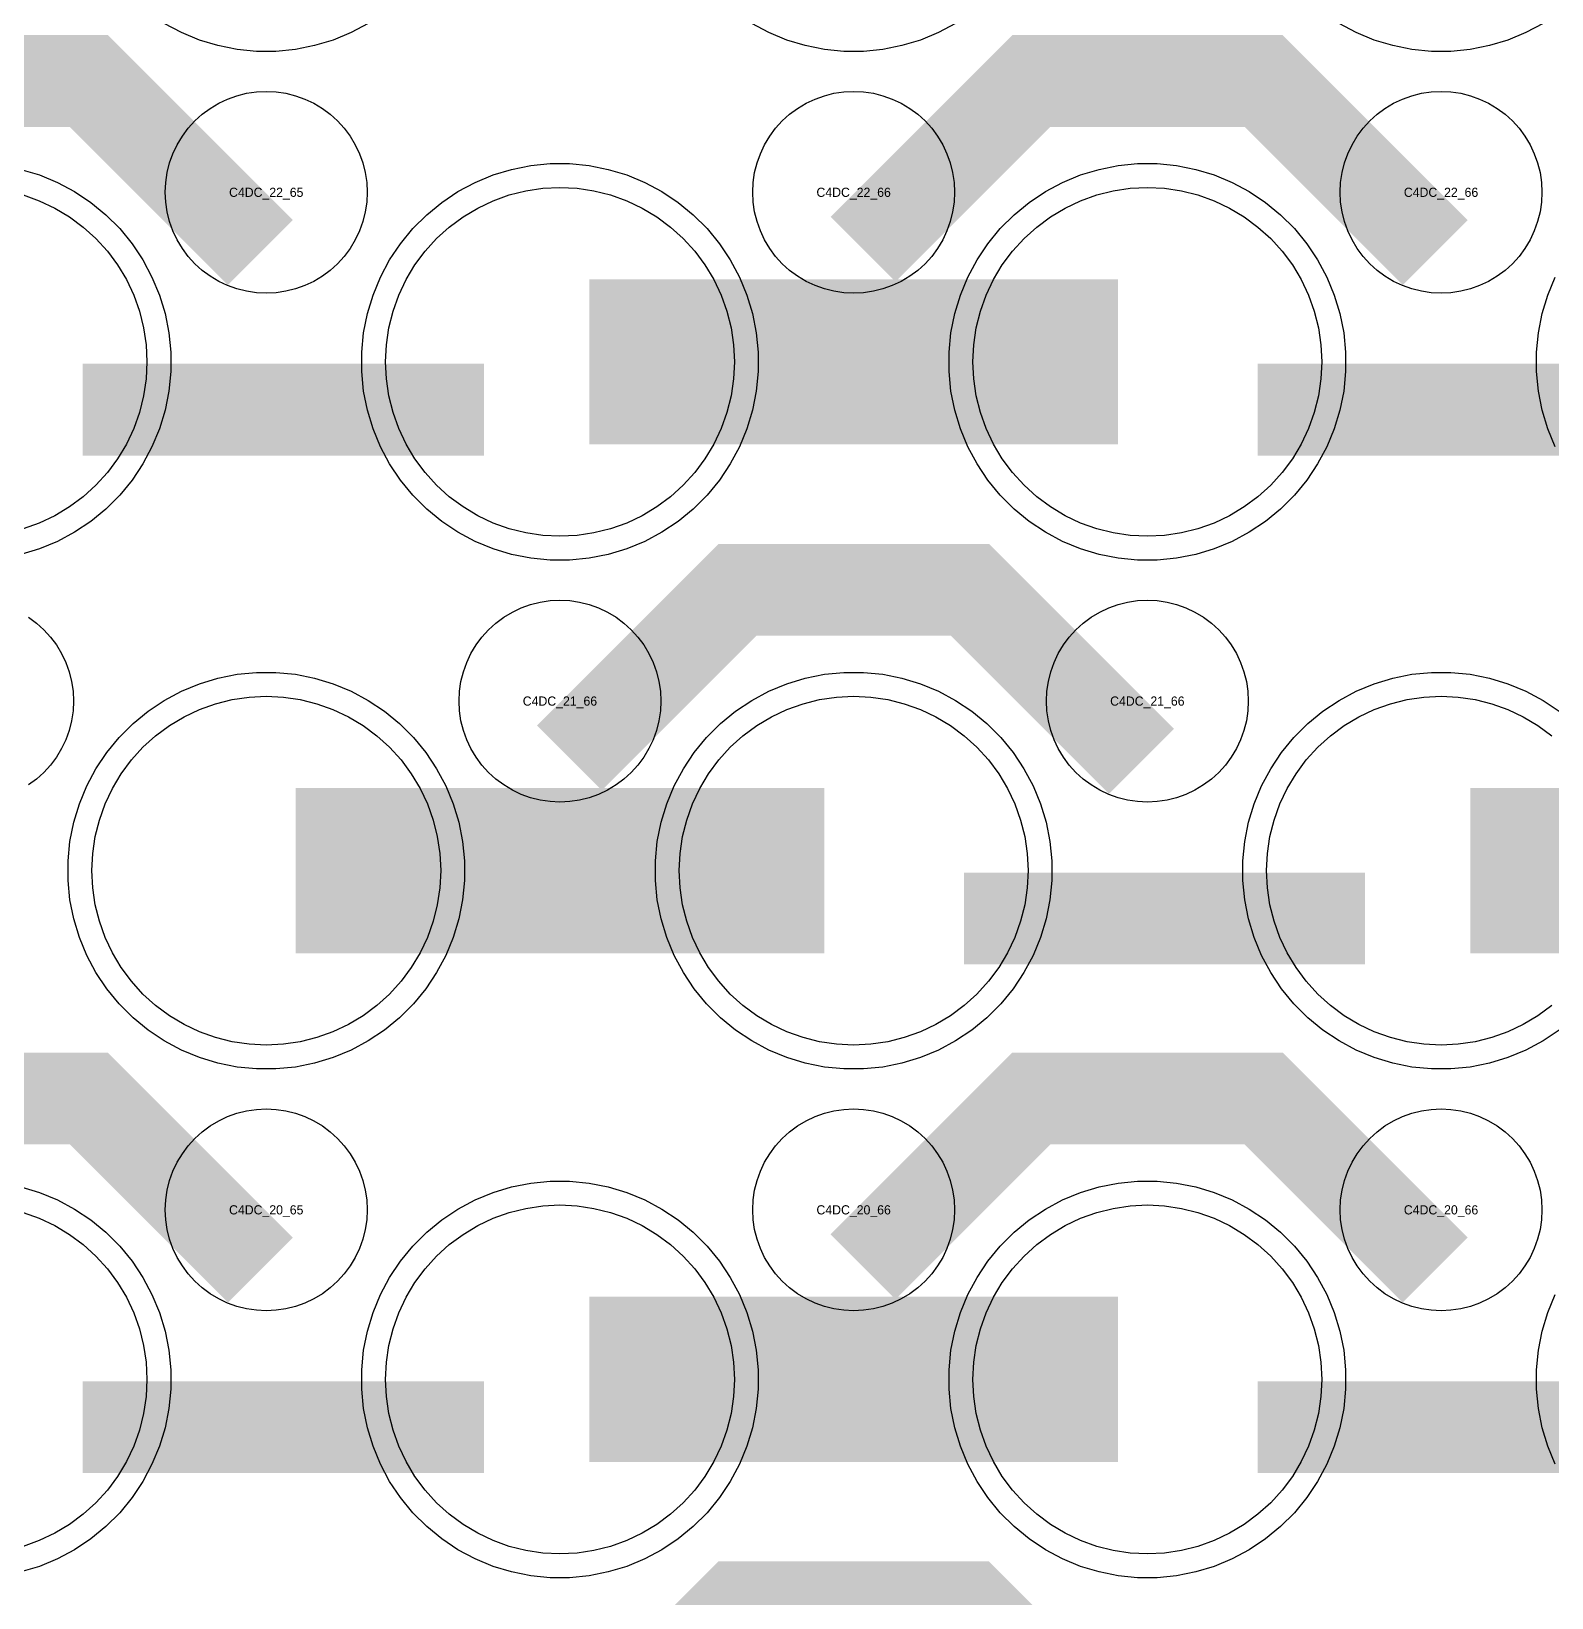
# Model space of a CAD drawing. Extents: x -11880 to 11880, y -14992 to 14992.
# Drawn here: x 8976 to 9390.1, y -12127.7 to -11701.1 of the extents above; entities that cross this region are included whole.
import ezdxf
from ezdxf.enums import TextEntityAlignment as Align

# ---------------------------------------------------------------- set-up
doc = ezdxf.new("R2010")
doc.units = 0
doc.header["$MEASUREMENT"] = 0
for name, color, linetype in [('GDS_775_DT_237', 138, 'CONTINUOUS'), ('RDL1_FS', 34, 'CONTINUOUS'), ('RDL_BS', 160, 'CONTINUOUS')]:
    doc.layers.add(name, color=color, linetype=linetype)

msp = doc.modelspace()

# ---------------------------------------------------------------- linework, layer by layer
at = {"layer": 'RDL1_FS', "color": 241, "true_color": 0xf7abae}
for points in [[(9120, -11838.664), (9115.343, -11838.435), (9110.732, -11837.751), (9106.209, -11836.619), (9101.819, -11835.047), (9097.605, -11833.055), (9093.605, -11830.657), (9089.86, -11827.879), (9086.406, -11824.749), (9083.276, -11821.295), (9080.498, -11817.55), (9078.1, -11813.55), (9076.108, -11809.336), (9074.536, -11804.946), (9073.404, -11800.423), (9072.72, -11795.812), (9072.491, -11791.155), (9072.72, -11786.498), (9073.404, -11781.887), (9074.536, -11777.364), (9076.108, -11772.974), (9078.1, -11768.76), (9080.498, -11764.76), (9083.276, -11761.015), (9086.406, -11757.561), (9089.86, -11754.431), (9093.605, -11751.653), (9097.605, -11749.255), (9101.819, -11747.263), (9106.209, -11745.691), (9110.732, -11744.559), (9115.343, -11743.875), (9120, -11743.646), (9124.657, -11743.875), (9129.268, -11744.559), (9133.791, -11745.691), (9138.181, -11747.263), (9142.395, -11749.255), (9146.395, -11751.653), (9150.14, -11754.431), (9153.594, -11757.561), (9156.724, -11761.015), (9159.502, -11764.76), (9161.9, -11768.76), (9163.892, -11772.974), (9165.464, -11777.364), (9166.596, -11781.887), (9167.28, -11786.498), (9167.509, -11791.155), (9167.28, -11795.812), (9166.596, -11800.423), (9165.464, -11804.946), (9163.892, -11809.336), (9161.9, -11813.55), (9159.502, -11817.55), (9156.724, -11821.295), (9153.594, -11824.749), (9150.14, -11827.879), (9146.395, -11830.657), (9142.395, -11833.055), (9138.181, -11835.047), (9133.791, -11836.619), (9129.268, -11837.751), (9124.657, -11838.435)], [(9280, -11838.664), (9275.343, -11838.435), (9270.732, -11837.751), (9266.209, -11836.619), (9261.819, -11835.047), (9257.605, -11833.055), (9253.605, -11830.657), (9249.86, -11827.879), (9246.406, -11824.749), (9243.276, -11821.295), (9240.498, -11817.55), (9238.1, -11813.55), (9236.108, -11809.336), (9234.536, -11804.946), (9233.404, -11800.423), (9232.72, -11795.812), (9232.491, -11791.155), (9232.72, -11786.498), (9233.404, -11781.887), (9234.536, -11777.364), (9236.108, -11772.974), (9238.1, -11768.76), (9240.498, -11764.76), (9243.276, -11761.015), (9246.406, -11757.561), (9249.86, -11754.431), (9253.605, -11751.653), (9257.605, -11749.255), (9261.819, -11747.263), (9266.209, -11745.691), (9270.732, -11744.559), (9275.343, -11743.875), (9280, -11743.646), (9284.657, -11743.875), (9289.268, -11744.559), (9293.791, -11745.691), (9298.181, -11747.263), (9302.395, -11749.255), (9306.395, -11751.653), (9310.14, -11754.431), (9313.594, -11757.561), (9316.724, -11761.015), (9319.502, -11764.76), (9321.9, -11768.76), (9323.892, -11772.974), (9325.464, -11777.364), (9326.596, -11781.887), (9327.28, -11786.498), (9327.509, -11791.155), (9327.28, -11795.812), (9326.596, -11800.423), (9325.464, -11804.946), (9323.892, -11809.336), (9321.9, -11813.55), (9319.502, -11817.55), (9316.724, -11821.295), (9313.594, -11824.749), (9310.14, -11827.879), (9306.395, -11830.657), (9302.395, -11833.055), (9298.181, -11835.047), (9293.791, -11836.619), (9289.268, -11837.751), (9284.657, -11838.435)], [(9040, -11977.229), (9035.343, -11977), (9030.732, -11976.316), (9026.209, -11975.184), (9021.819, -11973.612), (9017.605, -11971.62), (9013.605, -11969.222), (9009.86, -11966.444), (9006.406, -11963.314), (9003.276, -11959.86), (9000.498, -11956.115), (8998.1, -11952.115), (8996.108, -11947.901), (8994.536, -11943.511), (8993.404, -11938.988), (8992.72, -11934.377), (8992.491, -11929.72), (8992.72, -11925.063), (8993.404, -11920.452), (8994.536, -11915.929), (8996.108, -11911.539), (8998.1, -11907.325), (9000.498, -11903.325), (9003.276, -11899.58), (9006.406, -11896.126), (9009.86, -11892.996), (9013.605, -11890.218), (9017.605, -11887.82), (9021.819, -11885.828), (9026.209, -11884.256), (9030.732, -11883.124), (9035.343, -11882.44), (9040, -11882.211), (9044.657, -11882.44), (9049.268, -11883.124), (9053.791, -11884.256), (9058.181, -11885.828), (9062.395, -11887.82), (9066.395, -11890.218), (9070.14, -11892.996), (9073.594, -11896.126), (9076.724, -11899.58), (9079.502, -11903.325), (9081.9, -11907.325), (9083.892, -11911.539), (9085.464, -11915.929), (9086.596, -11920.452), (9087.28, -11925.063), (9087.509, -11929.72), (9087.28, -11934.377), (9086.596, -11938.988), (9085.464, -11943.511), (9083.892, -11947.901), (9081.9, -11952.115), (9079.502, -11956.115), (9076.724, -11959.86), (9073.594, -11963.314), (9070.14, -11966.444), (9066.395, -11969.222), (9062.395, -11971.62), (9058.181, -11973.612), (9053.791, -11975.184), (9049.268, -11976.316), (9044.657, -11977)], [(9200, -11977.229), (9195.343, -11977), (9190.732, -11976.316), (9186.209, -11975.184), (9181.819, -11973.612), (9177.605, -11971.62), (9173.605, -11969.222), (9169.86, -11966.444), (9166.406, -11963.314), (9163.276, -11959.86), (9160.498, -11956.115), (9158.1, -11952.115), (9156.108, -11947.901), (9154.536, -11943.511), (9153.404, -11938.988), (9152.72, -11934.377), (9152.491, -11929.72), (9152.72, -11925.063), (9153.404, -11920.452), (9154.536, -11915.929), (9156.108, -11911.539), (9158.1, -11907.325), (9160.498, -11903.325), (9163.276, -11899.58), (9166.406, -11896.126), (9169.86, -11892.996), (9173.605, -11890.218), (9177.605, -11887.82), (9181.819, -11885.828), (9186.209, -11884.256), (9190.732, -11883.124), (9195.343, -11882.44), (9200, -11882.211), (9204.657, -11882.44), (9209.268, -11883.124), (9213.791, -11884.256), (9218.181, -11885.828), (9222.395, -11887.82), (9226.395, -11890.218), (9230.14, -11892.996), (9233.594, -11896.126), (9236.724, -11899.58), (9239.502, -11903.325), (9241.9, -11907.325), (9243.892, -11911.539), (9245.464, -11915.929), (9246.596, -11920.452), (9247.28, -11925.063), (9247.509, -11929.72), (9247.28, -11934.377), (9246.596, -11938.988), (9245.464, -11943.511), (9243.892, -11947.901), (9241.9, -11952.115), (9239.502, -11956.115), (9236.724, -11959.86), (9233.594, -11963.314), (9230.14, -11966.444), (9226.395, -11969.222), (9222.395, -11971.62), (9218.181, -11973.612), (9213.791, -11975.184), (9209.268, -11976.316), (9204.657, -11977)]]:
    msp.add_lwpolyline(points, close=True, dxfattribs=at)
for points in [[(8973.791, -11745.691), (8978.181, -11747.263), (8982.395, -11749.255), (8986.395, -11751.653), (8990.14, -11754.431), (8993.594, -11757.561), (8996.724, -11761.015), (8999.502, -11764.76), (9001.9, -11768.76), (9003.892, -11772.974), (9005.464, -11777.364), (9006.596, -11781.887), (9007.28, -11786.498), (9007.509, -11791.155), (9007.28, -11795.812), (9006.596, -11800.423), (9005.464, -11804.946), (9003.892, -11809.336), (9001.9, -11813.55), (8999.502, -11817.55), (8996.724, -11821.295), (8993.594, -11824.749), (8990.14, -11827.879), (8986.395, -11830.657), (8982.395, -11833.055), (8978.181, -11835.047), (8973.791, -11836.619)], [(9390.14, -11966.444), (9386.395, -11969.222), (9382.395, -11971.62), (9378.181, -11973.612), (9373.791, -11975.184), (9369.268, -11976.316), (9364.657, -11977), (9360, -11977.229), (9355.343, -11977), (9350.732, -11976.316), (9346.209, -11975.184), (9341.819, -11973.612), (9337.605, -11971.62), (9333.605, -11969.222), (9329.86, -11966.444), (9326.406, -11963.314), (9323.276, -11959.86), (9320.498, -11956.115), (9318.1, -11952.115), (9316.108, -11947.901), (9314.536, -11943.511), (9313.404, -11938.988), (9312.72, -11934.377), (9312.491, -11929.72), (9312.72, -11925.063), (9313.404, -11920.452), (9314.536, -11915.929), (9316.108, -11911.539), (9318.1, -11907.325), (9320.498, -11903.325), (9323.276, -11899.58), (9326.406, -11896.126), (9329.86, -11892.996), (9333.605, -11890.218), (9337.605, -11887.82), (9341.819, -11885.828), (9346.209, -11884.256), (9350.732, -11883.124), (9355.343, -11882.44), (9360, -11882.211), (9364.657, -11882.44), (9369.268, -11883.124), (9373.791, -11884.256), (9378.181, -11885.828), (9382.395, -11887.82), (9386.395, -11890.218), (9390.14, -11892.996)]]:
    msp.add_lwpolyline(points, dxfattribs=at)
for points in [[(9128.002, -11791.155, 45, 45, 0), (9200.002, -11791.155, 45, 45, 0)], [(9200.002, -11791.155, 45, 45, 0), (9272.002, -11791.155, 45, 45, 0)], [(9048.002, -11929.72, 45, 45, 0), (9120.002, -11929.72, 45, 45, 0)], [(9120.002, -11929.72, 45, 45, 0), (9192.002, -11929.72, 45, 45, 0)], [(9368.002, -11929.72, 45, 45, 0), (9440.002, -11929.72, 45, 45, 0)]]:
    msp.add_lwpolyline(points, format="xyseb", dxfattribs=at)
at = {"layer": 'RDL1_FS'}
for points in [[(9120, -12115.794), (9115.343, -12115.565), (9110.732, -12114.881), (9106.209, -12113.749), (9101.819, -12112.177), (9097.605, -12110.185), (9093.605, -12107.787), (9089.86, -12105.009), (9086.406, -12101.879), (9083.276, -12098.425), (9080.498, -12094.68), (9078.1, -12090.68), (9076.108, -12086.466), (9074.536, -12082.076), (9073.404, -12077.553), (9072.72, -12072.942), (9072.491, -12068.285), (9072.72, -12063.628), (9073.404, -12059.017), (9074.536, -12054.494), (9076.108, -12050.104), (9078.1, -12045.89), (9080.498, -12041.89), (9083.276, -12038.145), (9086.406, -12034.691), (9089.86, -12031.561), (9093.605, -12028.783), (9097.605, -12026.385), (9101.819, -12024.393), (9106.209, -12022.821), (9110.732, -12021.689), (9115.343, -12021.005), (9120, -12020.776), (9124.657, -12021.005), (9129.268, -12021.689), (9133.791, -12022.821), (9138.181, -12024.393), (9142.395, -12026.385), (9146.395, -12028.783), (9150.14, -12031.561), (9153.594, -12034.691), (9156.724, -12038.145), (9159.502, -12041.89), (9161.9, -12045.89), (9163.892, -12050.104), (9165.464, -12054.494), (9166.596, -12059.017), (9167.28, -12063.628), (9167.509, -12068.285), (9167.28, -12072.942), (9166.596, -12077.553), (9165.464, -12082.076), (9163.892, -12086.466), (9161.9, -12090.68), (9159.502, -12094.68), (9156.724, -12098.425), (9153.594, -12101.879), (9150.14, -12105.009), (9146.395, -12107.787), (9142.395, -12110.185), (9138.181, -12112.177), (9133.791, -12113.749), (9129.268, -12114.881), (9124.657, -12115.565)], [(9280, -12115.794), (9275.343, -12115.565), (9270.732, -12114.881), (9266.209, -12113.749), (9261.819, -12112.177), (9257.605, -12110.185), (9253.605, -12107.787), (9249.86, -12105.009), (9246.406, -12101.879), (9243.276, -12098.425), (9240.498, -12094.68), (9238.1, -12090.68), (9236.108, -12086.466), (9234.536, -12082.076), (9233.404, -12077.553), (9232.72, -12072.942), (9232.491, -12068.285), (9232.72, -12063.628), (9233.404, -12059.017), (9234.536, -12054.494), (9236.108, -12050.104), (9238.1, -12045.89), (9240.498, -12041.89), (9243.276, -12038.145), (9246.406, -12034.691), (9249.86, -12031.561), (9253.605, -12028.783), (9257.605, -12026.385), (9261.819, -12024.393), (9266.209, -12022.821), (9270.732, -12021.689), (9275.343, -12021.005), (9280, -12020.776), (9284.657, -12021.005), (9289.268, -12021.689), (9293.791, -12022.821), (9298.181, -12024.393), (9302.395, -12026.385), (9306.395, -12028.783), (9310.14, -12031.561), (9313.594, -12034.691), (9316.724, -12038.145), (9319.502, -12041.89), (9321.9, -12045.89), (9323.892, -12050.104), (9325.464, -12054.494), (9326.596, -12059.017), (9327.28, -12063.628), (9327.509, -12068.285), (9327.28, -12072.942), (9326.596, -12077.553), (9325.464, -12082.076), (9323.892, -12086.466), (9321.9, -12090.68), (9319.502, -12094.68), (9316.724, -12098.425), (9313.594, -12101.879), (9310.14, -12105.009), (9306.395, -12107.787), (9302.395, -12110.185), (9298.181, -12112.177), (9293.791, -12113.749), (9289.268, -12114.881), (9284.657, -12115.565)]]:
    msp.add_lwpolyline(points, close=True, dxfattribs=at)
msp.add_lwpolyline([(8973.791, -12022.821), (8978.181, -12024.393), (8982.395, -12026.385), (8986.395, -12028.783), (8990.14, -12031.561), (8993.594, -12034.691), (8996.724, -12038.145), (8999.502, -12041.89), (9001.9, -12045.89), (9003.892, -12050.104), (9005.464, -12054.494), (9006.596, -12059.017), (9007.28, -12063.628), (9007.509, -12068.285), (9007.28, -12072.942), (9006.596, -12077.553), (9005.464, -12082.076), (9003.892, -12086.466), (9001.9, -12090.68), (8999.502, -12094.68), (8996.724, -12098.425), (8993.594, -12101.879), (8990.14, -12105.009), (8986.395, -12107.787), (8982.395, -12110.185), (8978.181, -12112.177), (8973.791, -12113.749)], dxfattribs=at)
for points in [[(9128.002, -12068.285, 45, 45, 0), (9200.002, -12068.285, 45, 45, 0)], [(9200.002, -12068.285, 45, 45, 0), (9272.002, -12068.285, 45, 45, 0)]]:
    msp.add_lwpolyline(points, format="xyseb", dxfattribs=at)
at = {"layer": 'RDL_BS'}
for points in [[(9067.777, -11698.973), (9063.115, -11701.465), (9058.205, -11703.496), (9053.165, -11705.027), (9047.938, -11706.073), (9042.644, -11706.59), (9037.356, -11706.59), (9032.062, -11706.073), (9026.835, -11705.027), (9021.795, -11703.496), (9016.885, -11701.465), (9012.223, -11698.973)], [(9227.777, -11698.973), (9223.115, -11701.465), (9218.205, -11703.496), (9213.165, -11705.027), (9207.938, -11706.073), (9202.644, -11706.59), (9197.356, -11706.59), (9192.062, -11706.073), (9186.835, -11705.027), (9181.795, -11703.496), (9176.885, -11701.465), (9172.223, -11698.973)], [(9387.777, -11698.973), (9383.115, -11701.465), (9378.205, -11703.496), (9373.165, -11705.027), (9367.938, -11706.073), (9362.644, -11706.59), (9357.356, -11706.59), (9352.062, -11706.073), (9346.835, -11705.027), (9341.795, -11703.496), (9336.885, -11701.465), (9332.223, -11698.973)], [(8975.28, -11860.675), (8977.443, -11862.278), (8979.442, -11864.09), (8981.254, -11866.089), (8982.857, -11868.252), (8984.25, -11870.576), (8985.402, -11873.013), (8986.309, -11875.548), (8986.966, -11878.167), (8987.362, -11880.839), (8987.494, -11883.532), (8987.362, -11886.225), (8986.966, -11888.897), (8986.309, -11891.516), (8985.402, -11894.051), (8984.25, -11896.488), (8982.857, -11898.812), (8981.254, -11900.975), (8979.442, -11902.974), (8977.443, -11904.786), (8975.28, -11906.389)], [(8973.165, -12015.848), (8978.205, -12017.379), (8983.115, -12019.41), (8987.777, -12021.902), (8992.191, -12024.849), (8996.292, -12028.211), (9000.074, -12031.993), (9003.436, -12036.094), (9006.383, -12040.508), (9008.875, -12045.17), (9010.906, -12050.08), (9012.437, -12055.12), (9013.483, -12060.347), (9014, -12065.641), (9014, -12070.929), (9013.483, -12076.223), (9012.437, -12081.45), (9010.906, -12086.49), (9008.875, -12091.4), (9006.383, -12096.062), (9003.436, -12100.476), (9000.074, -12104.577), (8996.292, -12108.359), (8992.191, -12111.721), (8987.777, -12114.668), (8983.115, -12117.16), (8978.205, -12119.191), (8973.165, -12120.722)], [(9391.125, -12091.4), (9389.094, -12086.49), (9387.563, -12081.45), (9386.517, -12076.223), (9386, -12070.929), (9386, -12065.641), (9386.517, -12060.347), (9387.563, -12055.12), (9389.094, -12050.08), (9391.125, -12045.17)]]:
    msp.add_lwpolyline(points, dxfattribs=at)
for points in [[(9038.401, -11761.368, 25, 25, 0), (8991.687, -11714.654, 25, 25, 0), (8961.929, -11714.654, 25, 25, 0)], [(9202.562, -11760.469, 25, 25, 0), (9248.377, -11714.654, 25, 25, 0), (9281.93, -11714.654, 25, 25, 0)], [(9358.401, -11761.368, 25, 25, 0), (9311.687, -11714.654, 25, 25, 0), (9281.929, -11714.654, 25, 25, 0)], [(9122.562, -11899.034, 25, 25, 0), (9168.377, -11853.219, 25, 25, 0), (9201.93, -11853.219, 25, 25, 0)], [(9278.401, -11899.933, 25, 25, 0), (9231.687, -11853.219, 25, 25, 0), (9201.929, -11853.219, 25, 25, 0)], [(9038.401, -12038.498, 25, 25, 0), (8991.687, -11991.784, 25, 25, 0), (8961.929, -11991.784, 25, 25, 0)], [(9202.562, -12037.599, 25, 25, 0), (9248.377, -11991.784, 25, 25, 0), (9281.93, -11991.784, 25, 25, 0)], [(9358.401, -12038.498, 25, 25, 0), (9311.687, -11991.784, 25, 25, 0), (9281.929, -11991.784, 25, 25, 0)], [(8990.016, -12081.298, 25, 25, 0), (9099.281, -12081.298, 25, 25, 0)], [(9310.016, -12081.298, 25, 25, 0), (9419.281, -12081.298, 25, 25, 0)], [(9122.562, -12176.159, 25, 25, 0), (9168.377, -12130.344, 25, 25, 0), (9201.93, -12130.344, 25, 25, 0)], [(9278.401, -12177.058, 25, 25, 0), (9231.687, -12130.344, 25, 25, 0), (9201.929, -12130.344, 25, 25, 0)]]:
    msp.add_lwpolyline(points, format="xyseb", dxfattribs=at)
for points in [[(9040, -11772.461), (9037.307, -11772.329), (9034.635, -11771.933), (9032.016, -11771.276), (9029.481, -11770.369), (9027.044, -11769.217), (9024.72, -11767.824), (9022.557, -11766.221), (9020.558, -11764.409), (9018.746, -11762.41), (9017.143, -11760.247), (9015.75, -11757.923), (9014.598, -11755.486), (9013.691, -11752.951), (9013.034, -11750.332), (9012.638, -11747.66), (9012.506, -11744.967), (9012.638, -11742.274), (9013.034, -11739.602), (9013.691, -11736.983), (9014.598, -11734.448), (9015.75, -11732.011), (9017.143, -11729.687), (9018.746, -11727.524), (9020.558, -11725.525), (9022.557, -11723.713), (9024.72, -11722.11), (9027.044, -11720.717), (9029.481, -11719.565), (9032.016, -11718.658), (9034.635, -11718.001), (9037.307, -11717.605), (9040, -11717.473), (9042.693, -11717.605), (9045.365, -11718.001), (9047.984, -11718.658), (9050.519, -11719.565), (9052.956, -11720.717), (9055.28, -11722.11), (9057.443, -11723.713), (9059.442, -11725.525), (9061.254, -11727.524), (9062.857, -11729.687), (9064.25, -11732.011), (9065.402, -11734.448), (9066.309, -11736.983), (9066.966, -11739.602), (9067.362, -11742.274), (9067.494, -11744.967), (9067.362, -11747.66), (9066.966, -11750.332), (9066.309, -11752.951), (9065.402, -11755.486), (9064.25, -11757.923), (9062.857, -11760.247), (9061.254, -11762.41), (9059.442, -11764.409), (9057.443, -11766.221), (9055.28, -11767.824), (9052.956, -11769.217), (9050.519, -11770.369), (9047.984, -11771.276), (9045.365, -11771.933), (9042.693, -11772.329)], [(9200, -11772.461), (9197.307, -11772.329), (9194.635, -11771.933), (9192.016, -11771.276), (9189.481, -11770.369), (9187.044, -11769.217), (9184.72, -11767.824), (9182.557, -11766.221), (9180.558, -11764.409), (9178.746, -11762.41), (9177.143, -11760.247), (9175.75, -11757.923), (9174.598, -11755.486), (9173.691, -11752.951), (9173.034, -11750.332), (9172.638, -11747.66), (9172.506, -11744.967), (9172.638, -11742.274), (9173.034, -11739.602), (9173.691, -11736.983), (9174.598, -11734.448), (9175.75, -11732.011), (9177.143, -11729.687), (9178.746, -11727.524), (9180.558, -11725.525), (9182.557, -11723.713), (9184.72, -11722.11), (9187.044, -11720.717), (9189.481, -11719.565), (9192.016, -11718.658), (9194.635, -11718.001), (9197.307, -11717.605), (9200, -11717.473), (9202.693, -11717.605), (9205.365, -11718.001), (9207.984, -11718.658), (9210.519, -11719.565), (9212.956, -11720.717), (9215.28, -11722.11), (9217.443, -11723.713), (9219.442, -11725.525), (9221.254, -11727.524), (9222.857, -11729.687), (9224.25, -11732.011), (9225.402, -11734.448), (9226.309, -11736.983), (9226.966, -11739.602), (9227.362, -11742.274), (9227.494, -11744.967), (9227.362, -11747.66), (9226.966, -11750.332), (9226.309, -11752.951), (9225.402, -11755.486), (9224.25, -11757.923), (9222.857, -11760.247), (9221.254, -11762.41), (9219.442, -11764.409), (9217.443, -11766.221), (9215.28, -11767.824), (9212.956, -11769.217), (9210.519, -11770.369), (9207.984, -11771.276), (9205.365, -11771.933), (9202.693, -11772.329)], [(9360, -11772.461), (9357.307, -11772.329), (9354.635, -11771.933), (9352.016, -11771.276), (9349.481, -11770.369), (9347.044, -11769.217), (9344.72, -11767.824), (9342.557, -11766.221), (9340.558, -11764.409), (9338.746, -11762.41), (9337.143, -11760.247), (9335.75, -11757.923), (9334.598, -11755.486), (9333.691, -11752.951), (9333.034, -11750.332), (9332.638, -11747.66), (9332.506, -11744.967), (9332.638, -11742.274), (9333.034, -11739.602), (9333.691, -11736.983), (9334.598, -11734.448), (9335.75, -11732.011), (9337.143, -11729.687), (9338.746, -11727.524), (9340.558, -11725.525), (9342.557, -11723.713), (9344.72, -11722.11), (9347.044, -11720.717), (9349.481, -11719.565), (9352.016, -11718.658), (9354.635, -11718.001), (9357.307, -11717.605), (9360, -11717.473), (9362.693, -11717.605), (9365.365, -11718.001), (9367.984, -11718.658), (9370.519, -11719.565), (9372.956, -11720.717), (9375.28, -11722.11), (9377.443, -11723.713), (9379.442, -11725.525), (9381.254, -11727.524), (9382.857, -11729.687), (9384.25, -11732.011), (9385.402, -11734.448), (9386.309, -11736.983), (9386.966, -11739.602), (9387.362, -11742.274), (9387.494, -11744.967), (9387.362, -11747.66), (9386.966, -11750.332), (9386.309, -11752.951), (9385.402, -11755.486), (9384.25, -11757.923), (9382.857, -11760.247), (9381.254, -11762.41), (9379.442, -11764.409), (9377.443, -11766.221), (9375.28, -11767.824), (9372.956, -11769.217), (9370.519, -11770.369), (9367.984, -11771.276), (9365.365, -11771.933), (9362.693, -11772.329)], [(9120, -11911.026), (9117.307, -11910.894), (9114.635, -11910.498), (9112.016, -11909.841), (9109.481, -11908.934), (9107.044, -11907.782), (9104.72, -11906.389), (9102.557, -11904.786), (9100.558, -11902.974), (9098.746, -11900.975), (9097.143, -11898.812), (9095.75, -11896.488), (9094.598, -11894.051), (9093.691, -11891.516), (9093.034, -11888.897), (9092.638, -11886.225), (9092.506, -11883.532), (9092.638, -11880.839), (9093.034, -11878.167), (9093.691, -11875.548), (9094.598, -11873.013), (9095.75, -11870.576), (9097.143, -11868.252), (9098.746, -11866.089), (9100.558, -11864.09), (9102.557, -11862.278), (9104.72, -11860.675), (9107.044, -11859.282), (9109.481, -11858.13), (9112.016, -11857.223), (9114.635, -11856.566), (9117.307, -11856.17), (9120, -11856.038), (9122.693, -11856.17), (9125.365, -11856.566), (9127.984, -11857.223), (9130.519, -11858.13), (9132.956, -11859.282), (9135.28, -11860.675), (9137.443, -11862.278), (9139.442, -11864.09), (9141.254, -11866.089), (9142.857, -11868.252), (9144.25, -11870.576), (9145.402, -11873.013), (9146.309, -11875.548), (9146.966, -11878.167), (9147.362, -11880.839), (9147.494, -11883.532), (9147.362, -11886.225), (9146.966, -11888.897), (9146.309, -11891.516), (9145.402, -11894.051), (9144.25, -11896.488), (9142.857, -11898.812), (9141.254, -11900.975), (9139.442, -11902.974), (9137.443, -11904.786), (9135.28, -11906.389), (9132.956, -11907.782), (9130.519, -11908.934), (9127.984, -11909.841), (9125.365, -11910.498), (9122.693, -11910.894)], [(9280, -11911.026), (9277.307, -11910.894), (9274.635, -11910.498), (9272.016, -11909.841), (9269.481, -11908.934), (9267.044, -11907.782), (9264.72, -11906.389), (9262.557, -11904.786), (9260.558, -11902.974), (9258.746, -11900.975), (9257.143, -11898.812), (9255.75, -11896.488), (9254.598, -11894.051), (9253.691, -11891.516), (9253.034, -11888.897), (9252.638, -11886.225), (9252.506, -11883.532), (9252.638, -11880.839), (9253.034, -11878.167), (9253.691, -11875.548), (9254.598, -11873.013), (9255.75, -11870.576), (9257.143, -11868.252), (9258.746, -11866.089), (9260.558, -11864.09), (9262.557, -11862.278), (9264.72, -11860.675), (9267.044, -11859.282), (9269.481, -11858.13), (9272.016, -11857.223), (9274.635, -11856.566), (9277.307, -11856.17), (9280, -11856.038), (9282.693, -11856.17), (9285.365, -11856.566), (9287.984, -11857.223), (9290.519, -11858.13), (9292.956, -11859.282), (9295.28, -11860.675), (9297.443, -11862.278), (9299.442, -11864.09), (9301.254, -11866.089), (9302.857, -11868.252), (9304.25, -11870.576), (9305.402, -11873.013), (9306.309, -11875.548), (9306.966, -11878.167), (9307.362, -11880.839), (9307.494, -11883.532), (9307.362, -11886.225), (9306.966, -11888.897), (9306.309, -11891.516), (9305.402, -11894.051), (9304.25, -11896.488), (9302.857, -11898.812), (9301.254, -11900.975), (9299.442, -11902.974), (9297.443, -11904.786), (9295.28, -11906.389), (9292.956, -11907.782), (9290.519, -11908.934), (9287.984, -11909.841), (9285.365, -11910.498), (9282.693, -11910.894)], [(9040, -12049.591), (9037.307, -12049.459), (9034.635, -12049.063), (9032.016, -12048.406), (9029.481, -12047.499), (9027.044, -12046.347), (9024.72, -12044.954), (9022.557, -12043.351), (9020.558, -12041.539), (9018.746, -12039.54), (9017.143, -12037.377), (9015.75, -12035.053), (9014.598, -12032.616), (9013.691, -12030.081), (9013.034, -12027.462), (9012.638, -12024.79), (9012.506, -12022.097), (9012.638, -12019.404), (9013.034, -12016.732), (9013.691, -12014.113), (9014.598, -12011.578), (9015.75, -12009.141), (9017.143, -12006.817), (9018.746, -12004.654), (9020.558, -12002.655), (9022.557, -12000.843), (9024.72, -11999.24), (9027.044, -11997.847), (9029.481, -11996.695), (9032.016, -11995.788), (9034.635, -11995.131), (9037.307, -11994.735), (9040, -11994.603), (9042.693, -11994.735), (9045.365, -11995.131), (9047.984, -11995.788), (9050.519, -11996.695), (9052.956, -11997.847), (9055.28, -11999.24), (9057.443, -12000.843), (9059.442, -12002.655), (9061.254, -12004.654), (9062.857, -12006.817), (9064.25, -12009.141), (9065.402, -12011.578), (9066.309, -12014.113), (9066.966, -12016.732), (9067.362, -12019.404), (9067.494, -12022.097), (9067.362, -12024.79), (9066.966, -12027.462), (9066.309, -12030.081), (9065.402, -12032.616), (9064.25, -12035.053), (9062.857, -12037.377), (9061.254, -12039.54), (9059.442, -12041.539), (9057.443, -12043.351), (9055.28, -12044.954), (9052.956, -12046.347), (9050.519, -12047.499), (9047.984, -12048.406), (9045.365, -12049.063), (9042.693, -12049.459)], [(9200, -12049.591), (9197.307, -12049.459), (9194.635, -12049.063), (9192.016, -12048.406), (9189.481, -12047.499), (9187.044, -12046.347), (9184.72, -12044.954), (9182.557, -12043.351), (9180.558, -12041.539), (9178.746, -12039.54), (9177.143, -12037.377), (9175.75, -12035.053), (9174.598, -12032.616), (9173.691, -12030.081), (9173.034, -12027.462), (9172.638, -12024.79), (9172.506, -12022.097), (9172.638, -12019.404), (9173.034, -12016.732), (9173.691, -12014.113), (9174.598, -12011.578), (9175.75, -12009.141), (9177.143, -12006.817), (9178.746, -12004.654), (9180.558, -12002.655), (9182.557, -12000.843), (9184.72, -11999.24), (9187.044, -11997.847), (9189.481, -11996.695), (9192.016, -11995.788), (9194.635, -11995.131), (9197.307, -11994.735), (9200, -11994.603), (9202.693, -11994.735), (9205.365, -11995.131), (9207.984, -11995.788), (9210.519, -11996.695), (9212.956, -11997.847), (9215.28, -11999.24), (9217.443, -12000.843), (9219.442, -12002.655), (9221.254, -12004.654), (9222.857, -12006.817), (9224.25, -12009.141), (9225.402, -12011.578), (9226.309, -12014.113), (9226.966, -12016.732), (9227.362, -12019.404), (9227.494, -12022.097), (9227.362, -12024.79), (9226.966, -12027.462), (9226.309, -12030.081), (9225.402, -12032.616), (9224.25, -12035.053), (9222.857, -12037.377), (9221.254, -12039.54), (9219.442, -12041.539), (9217.443, -12043.351), (9215.28, -12044.954), (9212.956, -12046.347), (9210.519, -12047.499), (9207.984, -12048.406), (9205.365, -12049.063), (9202.693, -12049.459)], [(9360, -12049.591), (9357.307, -12049.459), (9354.635, -12049.063), (9352.016, -12048.406), (9349.481, -12047.499), (9347.044, -12046.347), (9344.72, -12044.954), (9342.557, -12043.351), (9340.558, -12041.539), (9338.746, -12039.54), (9337.143, -12037.377), (9335.75, -12035.053), (9334.598, -12032.616), (9333.691, -12030.081), (9333.034, -12027.462), (9332.638, -12024.79), (9332.506, -12022.097), (9332.638, -12019.404), (9333.034, -12016.732), (9333.691, -12014.113), (9334.598, -12011.578), (9335.75, -12009.141), (9337.143, -12006.817), (9338.746, -12004.654), (9340.558, -12002.655), (9342.557, -12000.843), (9344.72, -11999.24), (9347.044, -11997.847), (9349.481, -11996.695), (9352.016, -11995.788), (9354.635, -11995.131), (9357.307, -11994.735), (9360, -11994.603), (9362.693, -11994.735), (9365.365, -11995.131), (9367.984, -11995.788), (9370.519, -11996.695), (9372.956, -11997.847), (9375.28, -11999.24), (9377.443, -12000.843), (9379.442, -12002.655), (9381.254, -12004.654), (9382.857, -12006.817), (9384.25, -12009.141), (9385.402, -12011.578), (9386.309, -12014.113), (9386.966, -12016.732), (9387.362, -12019.404), (9387.494, -12022.097), (9387.362, -12024.79), (9386.966, -12027.462), (9386.309, -12030.081), (9385.402, -12032.616), (9384.25, -12035.053), (9382.857, -12037.377), (9381.254, -12039.54), (9379.442, -12041.539), (9377.443, -12043.351), (9375.28, -12044.954), (9372.956, -12046.347), (9370.519, -12047.499), (9367.984, -12048.406), (9365.365, -12049.063), (9362.693, -12049.459)], [(9117.356, -12122.285), (9112.062, -12121.768), (9106.835, -12120.722), (9101.795, -12119.191), (9096.885, -12117.16), (9092.223, -12114.668), (9087.809, -12111.721), (9083.708, -12108.359), (9079.926, -12104.577), (9076.564, -12100.476), (9073.617, -12096.062), (9071.125, -12091.4), (9069.094, -12086.49), (9067.563, -12081.45), (9066.517, -12076.223), (9066, -12070.929), (9066, -12065.641), (9066.517, -12060.347), (9067.563, -12055.12), (9069.094, -12050.08), (9071.125, -12045.17), (9073.617, -12040.508), (9076.564, -12036.094), (9079.926, -12031.993), (9083.708, -12028.211), (9087.809, -12024.849), (9092.223, -12021.902), (9096.885, -12019.41), (9101.795, -12017.379), (9106.835, -12015.848), (9112.062, -12014.802), (9117.356, -12014.285), (9122.644, -12014.285), (9127.938, -12014.802), (9133.165, -12015.848), (9138.205, -12017.379), (9143.115, -12019.41), (9147.777, -12021.902), (9152.191, -12024.849), (9156.292, -12028.211), (9160.074, -12031.993), (9163.436, -12036.094), (9166.383, -12040.508), (9168.875, -12045.17), (9170.906, -12050.08), (9172.437, -12055.12), (9173.483, -12060.347), (9174, -12065.641), (9174, -12070.929), (9173.483, -12076.223), (9172.437, -12081.45), (9170.906, -12086.49), (9168.875, -12091.4), (9166.383, -12096.062), (9163.436, -12100.476), (9160.074, -12104.577), (9156.292, -12108.359), (9152.191, -12111.721), (9147.777, -12114.668), (9143.115, -12117.16), (9138.205, -12119.191), (9133.165, -12120.722), (9127.938, -12121.768), (9122.644, -12122.285)], [(9277.356, -12122.285), (9272.062, -12121.768), (9266.835, -12120.722), (9261.795, -12119.191), (9256.885, -12117.16), (9252.223, -12114.668), (9247.809, -12111.721), (9243.708, -12108.359), (9239.926, -12104.577), (9236.564, -12100.476), (9233.617, -12096.062), (9231.125, -12091.4), (9229.094, -12086.49), (9227.563, -12081.45), (9226.517, -12076.223), (9226, -12070.929), (9226, -12065.641), (9226.517, -12060.347), (9227.563, -12055.12), (9229.094, -12050.08), (9231.125, -12045.17), (9233.617, -12040.508), (9236.564, -12036.094), (9239.926, -12031.993), (9243.708, -12028.211), (9247.809, -12024.849), (9252.223, -12021.902), (9256.885, -12019.41), (9261.795, -12017.379), (9266.835, -12015.848), (9272.062, -12014.802), (9277.356, -12014.285), (9282.644, -12014.285), (9287.938, -12014.802), (9293.165, -12015.848), (9298.205, -12017.379), (9303.115, -12019.41), (9307.777, -12021.902), (9312.191, -12024.849), (9316.292, -12028.211), (9320.074, -12031.993), (9323.436, -12036.094), (9326.383, -12040.508), (9328.875, -12045.17), (9330.906, -12050.08), (9332.437, -12055.12), (9333.483, -12060.347), (9334, -12065.641), (9334, -12070.929), (9333.483, -12076.223), (9332.437, -12081.45), (9330.906, -12086.49), (9328.875, -12091.4), (9326.383, -12096.062), (9323.436, -12100.476), (9320.074, -12104.577), (9316.292, -12108.359), (9312.191, -12111.721), (9307.777, -12114.668), (9303.115, -12117.16), (9298.205, -12119.191), (9293.165, -12120.722), (9287.938, -12121.768), (9282.644, -12122.285)]]:
    msp.add_lwpolyline(points, close=True, dxfattribs=at)
at = {"layer": 'RDL_BS', "color": 241, "true_color": 0xf7abae}
for points in [[(8973.165, -11738.718), (8978.205, -11740.249), (8983.115, -11742.28), (8987.777, -11744.772), (8992.191, -11747.719), (8996.292, -11751.081), (9000.074, -11754.863), (9003.436, -11758.964), (9006.383, -11763.378), (9008.875, -11768.04), (9010.906, -11772.95), (9012.437, -11777.99), (9013.483, -11783.217), (9014, -11788.511), (9014, -11793.799), (9013.483, -11799.093), (9012.437, -11804.32), (9010.906, -11809.36), (9008.875, -11814.27), (9006.383, -11818.932), (9003.436, -11823.346), (9000.074, -11827.447), (8996.292, -11831.229), (8992.191, -11834.591), (8987.777, -11837.538), (8983.115, -11840.03), (8978.205, -11842.061), (8973.165, -11843.592)], [(9391.125, -11814.27), (9389.094, -11809.36), (9387.563, -11804.32), (9386.517, -11799.093), (9386, -11793.799), (9386, -11788.511), (9386.517, -11783.217), (9387.563, -11777.99), (9389.094, -11772.95), (9391.125, -11768.04)], [(9392.191, -11973.156), (9387.777, -11976.103), (9383.115, -11978.595), (9378.205, -11980.626), (9373.165, -11982.157), (9367.938, -11983.203), (9362.644, -11983.72), (9357.356, -11983.72), (9352.062, -11983.203), (9346.835, -11982.157), (9341.795, -11980.626), (9336.885, -11978.595), (9332.223, -11976.103), (9327.809, -11973.156), (9323.708, -11969.794), (9319.926, -11966.012), (9316.564, -11961.911), (9313.617, -11957.497), (9311.125, -11952.835), (9309.094, -11947.925), (9307.563, -11942.885), (9306.517, -11937.658), (9306, -11932.364), (9306, -11927.076), (9306.517, -11921.782), (9307.563, -11916.555), (9309.094, -11911.515), (9311.125, -11906.605), (9313.617, -11901.943), (9316.564, -11897.529), (9319.926, -11893.428), (9323.708, -11889.646), (9327.809, -11886.284), (9332.223, -11883.337), (9336.885, -11880.845), (9341.795, -11878.814), (9346.835, -11877.283), (9352.062, -11876.237), (9357.356, -11875.72), (9362.644, -11875.72), (9367.938, -11876.237), (9373.165, -11877.283), (9378.205, -11878.814), (9383.115, -11880.845), (9387.777, -11883.337), (9392.191, -11886.284)]]:
    msp.add_lwpolyline(points, dxfattribs=at)
for points in [[(9117.356, -11845.155), (9112.062, -11844.638), (9106.835, -11843.592), (9101.795, -11842.061), (9096.885, -11840.03), (9092.223, -11837.538), (9087.809, -11834.591), (9083.708, -11831.229), (9079.926, -11827.447), (9076.564, -11823.346), (9073.617, -11818.932), (9071.125, -11814.27), (9069.094, -11809.36), (9067.563, -11804.32), (9066.517, -11799.093), (9066, -11793.799), (9066, -11788.511), (9066.517, -11783.217), (9067.563, -11777.99), (9069.094, -11772.95), (9071.125, -11768.04), (9073.617, -11763.378), (9076.564, -11758.964), (9079.926, -11754.863), (9083.708, -11751.081), (9087.809, -11747.719), (9092.223, -11744.772), (9096.885, -11742.28), (9101.795, -11740.249), (9106.835, -11738.718), (9112.062, -11737.672), (9117.356, -11737.155), (9122.644, -11737.155), (9127.938, -11737.672), (9133.165, -11738.718), (9138.205, -11740.249), (9143.115, -11742.28), (9147.777, -11744.772), (9152.191, -11747.719), (9156.292, -11751.081), (9160.074, -11754.863), (9163.436, -11758.964), (9166.383, -11763.378), (9168.875, -11768.04), (9170.906, -11772.95), (9172.437, -11777.99), (9173.483, -11783.217), (9174, -11788.511), (9174, -11793.799), (9173.483, -11799.093), (9172.437, -11804.32), (9170.906, -11809.36), (9168.875, -11814.27), (9166.383, -11818.932), (9163.436, -11823.346), (9160.074, -11827.447), (9156.292, -11831.229), (9152.191, -11834.591), (9147.777, -11837.538), (9143.115, -11840.03), (9138.205, -11842.061), (9133.165, -11843.592), (9127.938, -11844.638), (9122.644, -11845.155)], [(9277.356, -11845.155), (9272.062, -11844.638), (9266.835, -11843.592), (9261.795, -11842.061), (9256.885, -11840.03), (9252.223, -11837.538), (9247.809, -11834.591), (9243.708, -11831.229), (9239.926, -11827.447), (9236.564, -11823.346), (9233.617, -11818.932), (9231.125, -11814.27), (9229.094, -11809.36), (9227.563, -11804.32), (9226.517, -11799.093), (9226, -11793.799), (9226, -11788.511), (9226.517, -11783.217), (9227.563, -11777.99), (9229.094, -11772.95), (9231.125, -11768.04), (9233.617, -11763.378), (9236.564, -11758.964), (9239.926, -11754.863), (9243.708, -11751.081), (9247.809, -11747.719), (9252.223, -11744.772), (9256.885, -11742.28), (9261.795, -11740.249), (9266.835, -11738.718), (9272.062, -11737.672), (9277.356, -11737.155), (9282.644, -11737.155), (9287.938, -11737.672), (9293.165, -11738.718), (9298.205, -11740.249), (9303.115, -11742.28), (9307.777, -11744.772), (9312.191, -11747.719), (9316.292, -11751.081), (9320.074, -11754.863), (9323.436, -11758.964), (9326.383, -11763.378), (9328.875, -11768.04), (9330.906, -11772.95), (9332.437, -11777.99), (9333.483, -11783.217), (9334, -11788.511), (9334, -11793.799), (9333.483, -11799.093), (9332.437, -11804.32), (9330.906, -11809.36), (9328.875, -11814.27), (9326.383, -11818.932), (9323.436, -11823.346), (9320.074, -11827.447), (9316.292, -11831.229), (9312.191, -11834.591), (9307.777, -11837.538), (9303.115, -11840.03), (9298.205, -11842.061), (9293.165, -11843.592), (9287.938, -11844.638), (9282.644, -11845.155)], [(9037.356, -11983.72), (9032.062, -11983.203), (9026.835, -11982.157), (9021.795, -11980.626), (9016.885, -11978.595), (9012.223, -11976.103), (9007.809, -11973.156), (9003.708, -11969.794), (8999.926, -11966.012), (8996.564, -11961.911), (8993.617, -11957.497), (8991.125, -11952.835), (8989.094, -11947.925), (8987.563, -11942.885), (8986.517, -11937.658), (8986, -11932.364), (8986, -11927.076), (8986.517, -11921.782), (8987.563, -11916.555), (8989.094, -11911.515), (8991.125, -11906.605), (8993.617, -11901.943), (8996.564, -11897.529), (8999.926, -11893.428), (9003.708, -11889.646), (9007.809, -11886.284), (9012.223, -11883.337), (9016.885, -11880.845), (9021.795, -11878.814), (9026.835, -11877.283), (9032.062, -11876.237), (9037.356, -11875.72), (9042.644, -11875.72), (9047.938, -11876.237), (9053.165, -11877.283), (9058.205, -11878.814), (9063.115, -11880.845), (9067.777, -11883.337), (9072.191, -11886.284), (9076.292, -11889.646), (9080.074, -11893.428), (9083.436, -11897.529), (9086.383, -11901.943), (9088.875, -11906.605), (9090.906, -11911.515), (9092.437, -11916.555), (9093.483, -11921.782), (9094, -11927.076), (9094, -11932.364), (9093.483, -11937.658), (9092.437, -11942.885), (9090.906, -11947.925), (9088.875, -11952.835), (9086.383, -11957.497), (9083.436, -11961.911), (9080.074, -11966.012), (9076.292, -11969.794), (9072.191, -11973.156), (9067.777, -11976.103), (9063.115, -11978.595), (9058.205, -11980.626), (9053.165, -11982.157), (9047.938, -11983.203), (9042.644, -11983.72)], [(9197.356, -11983.72), (9192.062, -11983.203), (9186.835, -11982.157), (9181.795, -11980.626), (9176.885, -11978.595), (9172.223, -11976.103), (9167.809, -11973.156), (9163.708, -11969.794), (9159.926, -11966.012), (9156.564, -11961.911), (9153.617, -11957.497), (9151.125, -11952.835), (9149.094, -11947.925), (9147.563, -11942.885), (9146.517, -11937.658), (9146, -11932.364), (9146, -11927.076), (9146.517, -11921.782), (9147.563, -11916.555), (9149.094, -11911.515), (9151.125, -11906.605), (9153.617, -11901.943), (9156.564, -11897.529), (9159.926, -11893.428), (9163.708, -11889.646), (9167.809, -11886.284), (9172.223, -11883.337), (9176.885, -11880.845), (9181.795, -11878.814), (9186.835, -11877.283), (9192.062, -11876.237), (9197.356, -11875.72), (9202.644, -11875.72), (9207.938, -11876.237), (9213.165, -11877.283), (9218.205, -11878.814), (9223.115, -11880.845), (9227.777, -11883.337), (9232.191, -11886.284), (9236.292, -11889.646), (9240.074, -11893.428), (9243.436, -11897.529), (9246.383, -11901.943), (9248.875, -11906.605), (9250.906, -11911.515), (9252.437, -11916.555), (9253.483, -11921.782), (9254, -11927.076), (9254, -11932.364), (9253.483, -11937.658), (9252.437, -11942.885), (9250.906, -11947.925), (9248.875, -11952.835), (9246.383, -11957.497), (9243.436, -11961.911), (9240.074, -11966.012), (9236.292, -11969.794), (9232.191, -11973.156), (9227.777, -11976.103), (9223.115, -11978.595), (9218.205, -11980.626), (9213.165, -11982.157), (9207.938, -11983.203), (9202.644, -11983.72)]]:
    msp.add_lwpolyline(points, close=True, dxfattribs=at)
for points in [[(8990.016, -11804.168, 25, 25, 0), (9099.281, -11804.168, 25, 25, 0)], [(9310.016, -11804.168, 25, 25, 0), (9419.281, -11804.168, 25, 25, 0)], [(9230.016, -11942.733, 25, 25, 0), (9339.281, -11942.733, 25, 25, 0)]]:
    msp.add_lwpolyline(points, format="xyseb", dxfattribs=at)

# ---------------------------------------------------------------- texts
at = {"layer": 'GDS_775_DT_237'}
for s, p in [('C4DC_22_65', (9040, -11744.967)), ('C4DC_22_65', (9040, -11744.967)), ('C4DC_22_66', (9200, -11744.967)), ('C4DC_22_66', (9200, -11744.967)), ('C4DC_22_66', (9360, -11744.967)), ('C4DC_22_66', (9360, -11744.967)), ('C4DC_21_66', (9120, -11883.532)), ('C4DC_21_66', (9120, -11883.532)), ('C4DC_21_66', (9280, -11883.532)), ('C4DC_21_66', (9280, -11883.532)), ('C4DC_20_65', (9040, -12022.097)), ('C4DC_20_65', (9040, -12022.097)), ('C4DC_20_66', (9200, -12022.097)), ('C4DC_20_66', (9200, -12022.097)), ('C4DC_20_66', (9360, -12022.097)), ('C4DC_20_66', (9360, -12022.097))]:
    msp.add_text(s, height=2.5, dxfattribs=at).set_placement(p, align=Align.MIDDLE_CENTER)

doc.saveas('drawing.dxf')
